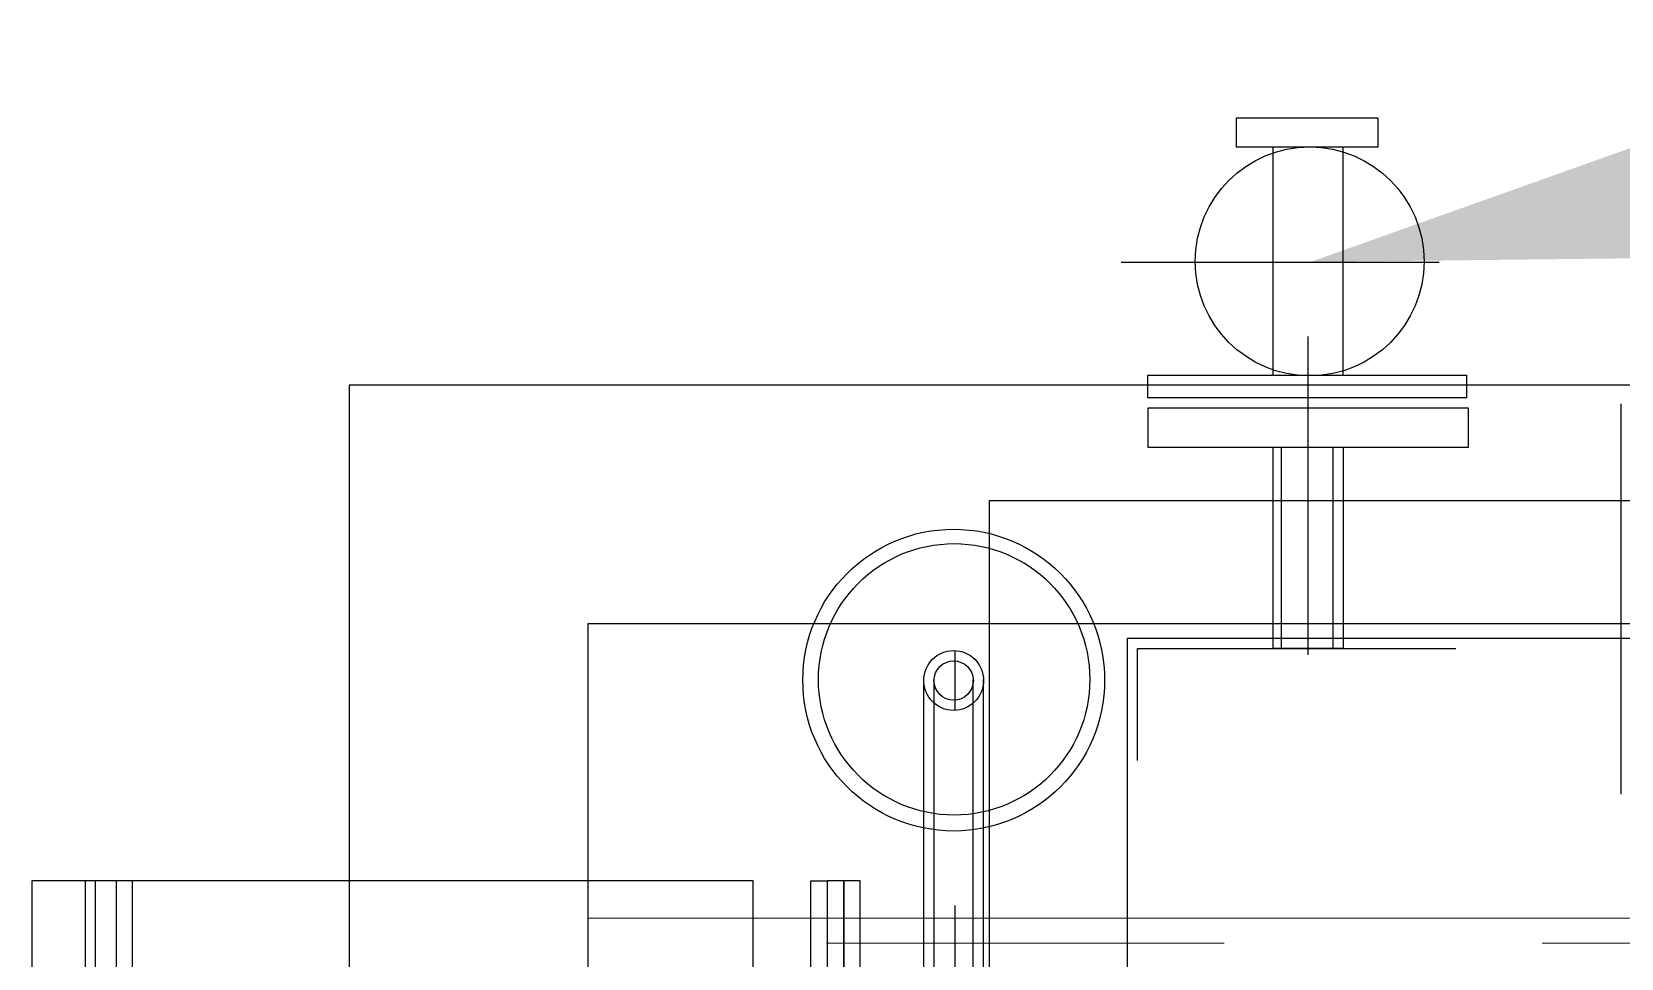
# Model space of a CAD drawing. Header units: metres. Extents: x 530339 to 530792, y 2674872 to 2675147.
# Drawn here: x 530560.6855 to 530561.1851, y 2674993.1225 to 2674993.4137 of the extents above; entities that cross this region are included whole.
import ezdxf

# ---------------------------------------------------------------- set-up
doc = ezdxf.new("R2010")
doc.units = ezdxf.units.M
doc.linetypes.add('HIDDEN', pattern=[0.375, 0.25, -0.125])
doc.linetypes.add('PDF_IMPORT', pattern=[1, 0.8, -0.2])
doc.layers.add('IDT', color=7, linetype='Continuous')

# ---------------------------------------------------------------- blocks, each defined once
blk = doc.blocks.new('IDT')
at = {"layer": 'IDT', "color": 7}
for p, q in [((27.40598, 20.86041), (27.40598, 21.66041)), ((26.60598, 20.86041), (27.40598, 20.86041))]:
    blk.add_line(p, q, dxfattribs=at)
at = {"layer": 'IDT', "color": 0, "linetype": 'PDF_IMPORT', "lineweight": 25, "ltscale": 0.153333}
blk.add_line((27.0063, 20.86626), (27.0063, 21.65456), dxfattribs=at)
at = {"layer": 'IDT', "color": 0, "lineweight": 25}
for p, q in [((27.20467, 21.62419), (27.20467, 20.89662)), ((27.16138, 21.5809), (27.16138, 20.93992)), ((27.24538, 21.5053), (27.24538, 21.01616)), ((27.25055, 21.01616), (27.25055, 21.5053)), ((27.25055, 21.5053), (27.25055, 21.01616)), ((27.25572, 21.01616), (27.25572, 21.5053)), ((27.25572, 21.01616), (27.25572, 21.5053)), ((27.26089, 21.5053), (27.26089, 21.01616)), ((27.47412, 21.5053), (27.47412, 21.01616)), ((27.47929, 21.01616), (27.47929, 21.5053)), ((27.48575, 21.5053), (27.48575, 21.01616)), ((27.48898, 21.01616), (27.48898, 21.5053)), ((27.50578, 21.01616), (27.50578, 21.5053)), ((27.20661, 21.07884), (27.20661, 20.95284)), ((27.22535, 21.07884), (27.22535, 20.95284)), ((27.20984, 21.07173), (27.20984, 20.95284)), ((27.22212, 21.07173), (27.22212, 20.95284)), ((27.27898, 21.05041), (27.27898, 21.01616)), ((27.24538, 21.01616), (27.25055, 21.01616)), ((27.25055, 21.01616), (27.25572, 21.01616)), ((27.26089, 21.01616), (27.25572, 21.01616)), ((27.27898, 21.01616), (27.50578, 21.01616)), ((27.47412, 21.01616), (27.47929, 21.01616)), ((27.48575, 21.01616), (27.48898, 21.01616)), ((27.21566, 20.94379), (27.21566, 20.96253)), ((27.16138, 20.93992), (26.85058, 20.93992)), ((27.09353, 20.87982), (27.09353, 20.94315)), ((27.09353, 20.94315), (27.1155, 20.94315)), ((27.09676, 20.87982), (27.09676, 20.94315)), ((27.11292, 20.94315), (27.11292, 20.87982)), ((27.1155, 20.94315), (27.1155, 20.87982)), ((27.20467, 20.89662), (26.80793, 20.89662)), ((27.15492, 20.87982), (27.05412, 20.87982)), ((27.05412, 20.87982), (27.05412, 20.86755)), ((27.1155, 20.87982), (27.09353, 20.87982)), ((27.15492, 20.86755), (27.15492, 20.87982)), ((27.05412, 20.86755), (27.15492, 20.86755)), ((27.05476, 20.85721), (27.05476, 20.86432)), ((27.05476, 20.86432), (27.15492, 20.86432)), ((27.15492, 20.86432), (27.15492, 20.85721)), ((27.15492, 20.85721), (27.05476, 20.85721)), ((27.12713, 20.78549), (27.08255, 20.78549)), ((27.08255, 20.78549), (27.08255, 20.77644)), ((27.12261, 20.78549), (27.08707, 20.78549)), ((27.12713, 20.77644), (27.12713, 20.78549)), ((27.08255, 20.77644), (27.12713, 20.77644))]:
    blk.add_line(p, q, dxfattribs=at)
at = {"layer": 'IDT', "color": 253}
for p, q in [((27.33098, 20.93541), (27.33098, 21.58541)), ((26.68098, 20.93541), (27.33098, 20.93541))]:
    blk.add_line(p, q, dxfattribs=at)
at = {"layer": 'IDT', "color": 0, "linetype": 'PDF_IMPORT', "lineweight": 25, "ltscale": 0.051667}
for p, q in [((27.15815, 21.57832), (27.15815, 20.94315)), ((27.15815, 20.94315), (26.85381, 20.94315)), ((27.09353, 20.85721), (27.09353, 20.78549)), ((27.1155, 20.85721), (27.1155, 20.78549))]:
    blk.add_line(p, q, dxfattribs=at)
at = {"layer": 'IDT', "color": 0, "linetype": 'PDF_IMPORT', "lineweight": 25, "ltscale": 0.163333}
blk.add_line((27.21566, 21.02392), (27.21566, 21.50078), dxfattribs=at)
at = {"layer": 'IDT', "color": 253, "linetype": 'HIDDEN', "lineweight": 0, "ltscale": 0.5}
blk.add_line((26.68098, 21.03574), (27.33098, 21.03574), dxfattribs=at)
at = {"layer": 'IDT', "color": 253, "lineweight": 0}
blk.add_line((26.68098, 21.02791), (27.33098, 21.02791), dxfattribs=at)
at = {"layer": 'IDT', "color": 0, "linetype": 'PDF_IMPORT', "lineweight": 25, "ltscale": 0.078334}
blk.add_line((27.10452, 20.94509), (27.10452, 20.7493), dxfattribs=at)
at = {"layer": 'IDT', "color": 0, "linetype": 'PDF_IMPORT', "lineweight": 25, "ltscale": 0.083333}
blk.add_line((27.16332, 20.82167), (27.04442, 20.82167), dxfattribs=at)
at = {"layer": 'IDT', "color": 0, "lineweight": 25}
for centre, radius in [((27.21597, 20.95309), 0.04743), ((27.21583, 20.95284), 0.04265), ((27.21598, 20.95319), 0.0094), ((27.21598, 20.95321), 0.00619), ((27.10407, 20.82147), 0.03598)]:
    blk.add_circle(centre, radius, dxfattribs=at)
at = {"layer": 'IDT', "color": 8}
blk.add_solid([(26.97715, 20.8202), (27.10387, 20.82167), (26.98448, 20.77918)], dxfattribs=at)

msp = doc.modelspace()

# ---------------------------------------------------------------- block references
at = {"layer": 'IDT', "color": 8, "rotation": 180}
msp.add_blockref('IDT', (530588.19128, 2675014.16297), dxfattribs=at)

doc.saveas('drawing.dxf')
